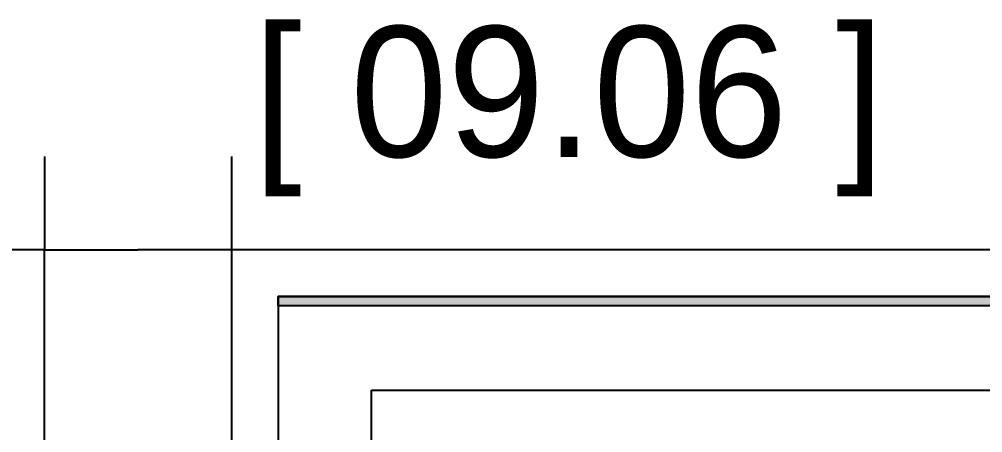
# Model space of a CAD drawing. Header units: millimetres. Extents: x 43335 to 261478, y -4312 to 41218.
# Drawn here: x 202218 to 207373, y 28766 to 30979 of the extents above; entities that cross this region are included whole.
import ezdxf
from ezdxf.enums import TextEntityAlignment as Align

# ---------------------------------------------------------------- set-up
doc = ezdxf.new("R2010")
doc.units = ezdxf.units.MM
doc.linetypes.add('CONT', pattern=[2, 1, 1])
for name, color, linetype in [('03-TEXT', 3, 'Continuous'), ('FORM(YOURNAME)-11', 1, 'Continuous'), ('인테리어_가구_제작', 6, 'Continuous')]:
    doc.layers.add(name, color=color, linetype=linetype)
doc.styles.add('YOURNAME', font='HANDotum.ttf')
doc.styles.add('코레일둥고', font='HANDotum.ttf')

# ---------------------------------------------------------------- blocks, each defined once
blk = doc.blocks.new('FORM-ELEVATION')
at = {"layer": 'FORM(YOURNAME)-11'}
h = blk.add_hatch(color=256, dxfattribs=at)
h.dxf.hatch_style = 1
h.paths.add_polyline_path([(-10309, 35708), (71691, 35708), (71691, 35508), (-10309, 35508)])
h.paths.add_polyline_path([(-10309, -21492), (71691, -21492), (71691, -21692), (-10309, -21692)])
at = {"layer": 'Defpoints', "color": 1}
for points in [[(-11309, 38708), (-11309, 36708), (-13309, 36708)], [(72691, 38708), (72691, 36708), (74691, 36708)]]:
    blk.add_lwpolyline(points, dxfattribs=at)
at = {"layer": 'Defpoints', "color": 158}
for points in [[(-10309, -21692), (71691, -21692), (71691, 35708), (-10309, 35708)], [(-8309, 33708), (61071, 33708), (61071, -19692), (-8309, -19692)]]:
    blk.add_lwpolyline(points, close=True, dxfattribs=at)
at = {"layer": 'FORM(YOURNAME)-11', "color": 250}
blk.add_lwpolyline([(-11309, -22692), (72691, -22692), (72691, 36708), (-11309, 36708)], close=True, dxfattribs=at)
at = {"layer": 'FORM(YOURNAME)-11'}
blk.add_lwpolyline([(-10309, 35708), (71691, 35708), (71691, 35508), (-10309, 35508)], close=True, dxfattribs=at)
at = {"layer": 'FORM(YOURNAME)-11', "color": 3, "style": 'YOURNAME'}
for tag, height, p in [('1', 451, (71041, -1219)), ('2', 451, (71041, -1863)), ('3', 451, (71041, -3150)), ('4', 451, (71041, -5081)), ('5', 515, (71041, -7398)), ('6', 515, (71041, -9650)), ('7', 515, (71041, -11903)), ('8', 515, (71041, -14155)), ('9', 515, (71041, -16408)), ('10', 515, (66791, -18596)), ('11', 515, (71041, -18660)), ('12', 515, (66791, -20848)), ('13', 515, (71041, -20848))]:
    blk.add_attdef(tag, text='', height=height, dxfattribs=at).set_placement(p, align=Align.MIDDLE_RIGHT)

msp = doc.modelspace()

# ---------------------------------------------------------------- block references
at = {"layer": '인테리어_가구_제작', "color": 8, "linetype": 'CONT', "ltscale": 200, "xscale": 0.25, "yscale": 0.25, "zscale": 0.25}
for p in [(184180.1, 20568.1), (206180.1, 20568.1)]:
    msp.add_blockref('FORM-ELEVATION', p, dxfattribs=at)

# ---------------------------------------------------------------- texts
at = {"layer": '03-TEXT', "style": '코레일둥고'}
msp.add_text('[ 09.06 ]', height=699.05, dxfattribs=at).set_placement((205158.6, 30242.6), align=Align.CENTER)

doc.saveas('drawing.dxf')
